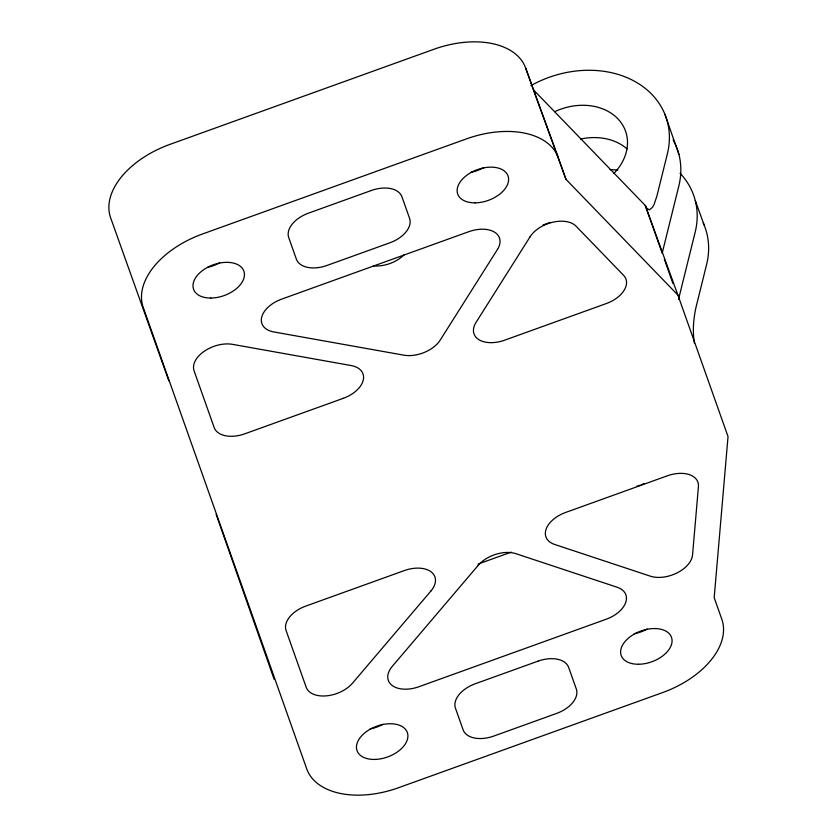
<?xml version="1.0" encoding="UTF-8"?>
<svg xmlns="http://www.w3.org/2000/svg" width="837" height="837" viewBox="0 0 837 837"><rect width="100%" height="100%" fill="white"/><g stroke="black" fill="none" stroke-linecap="round" stroke-linejoin="round"><path stroke-width="1.26" d="M678.535 299.311L695.149 232.299A96.265 76.272 -19.5 0 0 680.073 173.269M543.035 225.007L550.38 222.36M478.105 564.054L511.145 552.148M610.047 169.608L617.832 170.016M565.969 179.338L677.907 295.095L728.033 436.59L714.181 597.67L721.808 619.202A80.226 48.954 -20 0 1 662.684 692.544L398.517 787.732A80.226 48.954 -20 0 1 306.698 768.795L143.232 307.388A80.226 48.954 -20 0 1 202.366 234.046L466.523 138.858A80.226 48.954 -20 0 1 558.342 157.806L565.969 179.338L533.807 90.971M168.854 380.908L110.63 217.798A80.226 48.954 -20 0 1 169.754 144.456L433.911 49.268A80.226 48.954 -20 0 1 525.73 68.205L558.342 157.806M677.907 295.095L645.296 205.494L533.357 89.737L525.73 68.205M695.265 200.556L704.199 225.195M664.337 259.25L672.938 283.534M274.097 679.194L216.166 514.441M664.965 114.46L678.922 154.416M694.48 343.515C692.377 331.379 693.413 318.845 696.102 306.886L706.585 264.597A96.265 76.272 -19.5 0 0 703.237 222.945M483.776 167.641A26.742 16.321 -20 0 1 470.75 172.338M219.618 262.839A26.742 16.321 -20 0 1 207.702 267.306M383.084 724.235A26.742 16.321 -20 0 1 370.059 728.933M647.242 629.047A26.742 16.321 -20 0 1 634.216 633.735M554.785 111.645A53.484 42.373 -19.5 0 1 617.915 118.844A53.484 42.373 -19.5 0 1 613.783 173.521M580.648 139.047A53.484 42.373 -19.5 0 1 627.039 148.902M404.355 254.563A26.742 16.321 -20 0 1 373.323 265.863M643.894 483.587A26.742 16.321 -20 0 1 641.519 484.654M640.305 485.136A26.742 16.321 -20 0 1 636.549 486.36M673.136 139.905A96.265 76.272 -19.5 0 1 678.797 186.159L662.182 253.172L645.296 205.494L646.478 208.026L649.355 209.878L652.546 207.294L654.115 204.437L656.878 196.151L667.361 153.862A96.265 76.272 -19.5 0 0 631.841 79.86A96.265 76.272 -19.5 0 0 530.93 85.625M698.435 486.579L692.555 554.952A26.742 16.321 -20 0 1 677.091 572.895A26.742 16.321 -20 0 1 650.37 576.18L554.596 544.437A26.742 16.321 -20 0 1 546.08 529.235A26.742 16.321 -20 0 1 565.634 512.453L667.288 475.824A26.742 16.321 -20 0 1 698.435 486.579M497.502 249.363L440.241 340.052A26.742 16.321 -20 0 1 403.779 355.16L273.793 331.944A26.742 16.321 -20 0 1 261.667 317.286A26.742 16.321 -20 0 1 281.619 299.144L468.856 231.671A26.742 16.321 -20 0 1 494.531 232.152A26.742 16.321 -20 0 1 497.502 249.363M530.114 236.745L475.971 322.507A26.742 16.321 -20 0 0 478.942 339.707A26.742 16.321 -20 0 0 504.606 340.199L606.26 303.569A26.742 16.321 -20 0 0 623.586 275.331L576.086 226.199A26.742 16.321 -20 0 0 552.849 222.203A26.742 16.321 -20 0 0 530.114 236.745M430.971 590.953L352.534 683.138A26.742 16.321 -20 0 1 326.357 695.861A26.742 16.321 -20 0 1 306.175 687.219L286.087 630.533A26.742 16.321 -20 0 1 305.798 606.082L404.313 570.583A26.742 16.321 -20 0 1 431.139 571.87A26.742 16.321 -20 0 1 430.971 590.953M478.23 565.32L392.271 666.357A26.742 16.321 -20 0 0 392.103 685.44A26.742 16.321 -20 0 0 418.929 686.727L606.176 619.244A26.742 16.321 -20 0 0 625.72 602.473A26.742 16.321 -20 0 0 617.214 587.26L515.927 553.696A26.742 16.321 -20 0 0 478.23 565.32M371.335 190.501L308.445 213.163A26.742 16.321 -20 0 0 288.734 237.614L296.361 259.146A26.742 16.321 -20 0 0 326.964 265.465L389.864 242.793A26.742 16.321 -20 0 0 409.575 218.352L401.948 196.821A26.742 16.321 -20 0 0 371.335 190.501M343.285 398.328L244.77 433.828A26.742 16.321 -20 0 1 214.167 427.519L194.079 370.833A26.742 16.321 -20 0 1 204.259 351.247A26.742 16.321 -20 0 1 232.519 344.352L351.111 365.539A26.742 16.321 -20 0 1 363.237 380.186A26.742 16.321 -20 0 1 343.285 398.328M538.076 661.136L475.175 683.798A26.742 16.321 -20 0 0 455.464 708.238L463.102 729.78A26.742 16.321 -20 0 0 493.704 736.089L556.595 713.427A26.742 16.321 -20 0 0 576.306 688.977L568.679 667.445A26.742 16.321 -20 0 0 538.076 661.136M475.008 202.857A26.742 16.321 -20 0 0 508.028 175.937A26.742 16.321 -20 0 0 465.571 176.209A26.742 16.321 -20 0 0 475.008 202.857M210.851 298.045A26.742 16.321 -20 0 0 243.87 271.125A26.742 16.321 -20 0 0 201.414 271.408A26.742 16.321 -20 0 0 210.851 298.045M374.317 759.441A26.742 16.321 -20 0 0 407.337 732.532A26.742 16.321 -20 0 0 364.88 732.804A26.742 16.321 -20 0 0 374.317 759.441M638.474 664.254A26.742 16.321 -20 0 0 671.494 637.334A26.742 16.321 -20 0 0 629.037 637.616A26.742 16.321 -20 0 0 638.474 664.254"/></g></svg>
